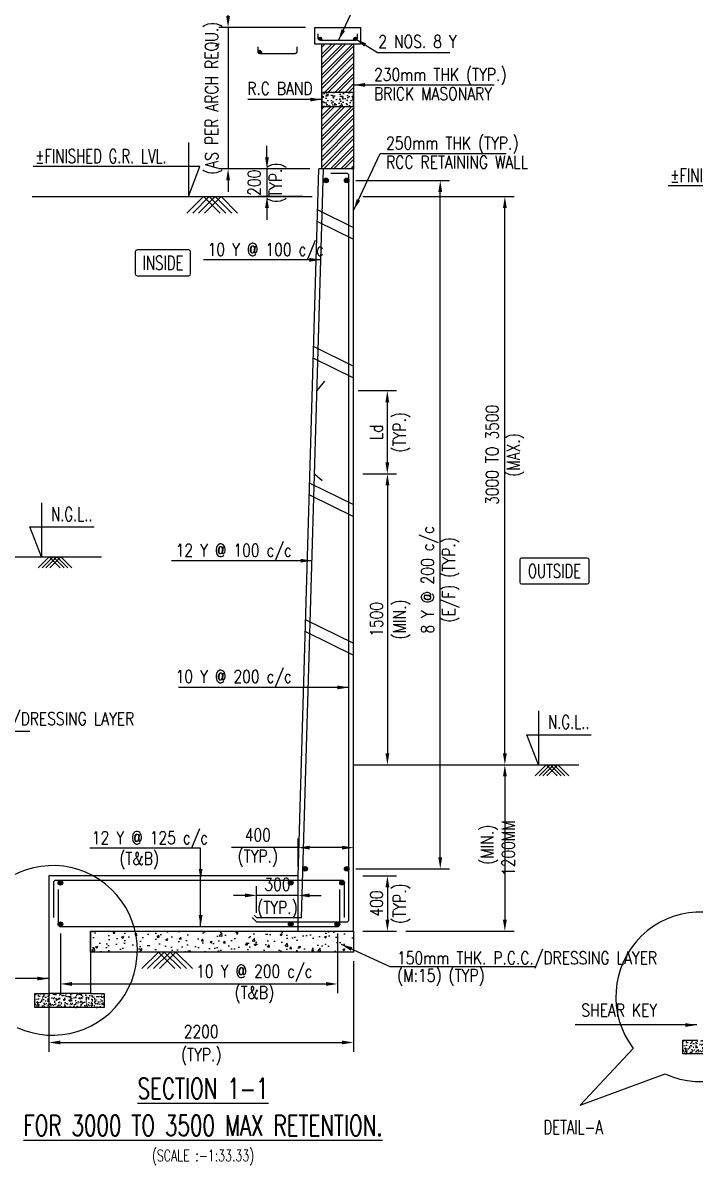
# Model space of a CAD drawing. Extents: x -69352 to 1013721, y -547461 to -186867.
# Drawn here: x 673421 to 687980, y -310789 to -286067 of the extents above; entities that cross this region are included whole.
import ezdxf
from ezdxf.enums import TextEntityAlignment as Align
from ezdxf.lldxf.tags import DXFTag

# ---------------------------------------------------------------- set-up
doc = ezdxf.new("R2010")
doc.units = 0
doc.header["$LTSCALE"] = 500
doc.header["$MEASUREMENT"] = 0
doc.header["$PDMODE"] = 35
doc.header["$PDSIZE"] = -15
doc.layers.get('DEFPOINTS').update_dxf_attribs({"color": 4})
for name, color, linetype in [('NO. BEAM', 3, 'Continuous'), ('PCC', 7, 'Continuous'), ('S- PILE CAP', 4, 'Continuous'), ('S-COLUMN', 1, 'Continuous'), ('S-CONCRET LINE', 4, 'Continuous'), ('S-DIM-1', 5, 'Continuous'), ('S-FOOTING', 4, 'Continuous'), ('S-HATCH', 253, 'Continuous'), ('S-LEVEL SECTION', 3, 'Continuous'), ('S-PCC', 9, 'Continuous'), ('S-REINFORCEMENT', 6, 'Continuous'), ('S-RETAINING WALL', 6, 'Continuous'), ('S-TEXT', 2, 'Continuous'), ('S-TEXT-1', 4, 'Continuous'), ('S-TEXT-1 @ 1', 4, 'Continuous'), ('S-TITIL', 6, 'Continuous'), ('TITLE', 4, 'Continuous')]:
    doc.layers.add(name, color=color, linetype=linetype)
doc.layers.add('RIDE-PROFILE', color=8, linetype='Continuous', lineweight=25)
doc.styles.add('ROMANS', font='simplex.shx', dxfattribs={"width": 0.8, "height": 275})
tags = doc.linetypes.add('HIDDEN', pattern=[0.375, 0.25, -0.125]).pattern_tags.tags
tags[6:7] = [DXFTag(74, 4), DXFTag(75, 0), DXFTag(340, '0'), DXFTag(46, 1.0), DXFTag(50, 0.0), DXFTag(44, 0.0), DXFTag(45, 0.0)]
tags[4:5] = [DXFTag(74, 4), DXFTag(75, 0), DXFTag(340, '0'), DXFTag(46, 1.0), DXFTag(50, 0.0), DXFTag(44, 0.0), DXFTag(45, 0.0)]
doc.dimstyles.new('dim100', dxfattribs={"dimtxt": 250, "dimasz": 250, "dimexe": 200, "dimexo": 200, "dimgap": 100, "dimtad": 1, "dimdec": 0, "dimzin": 0, "dimdsep": 46, "dimtxsty": 'ROMANS', "dimcen": 0, "dimclrd": 5, "dimclre": 5, "dimclrt": 4, "dimadec": 0, "dimazin": 0, "dimtfac": 1, "dimtdec": 0, "dimtix": 1, "dimtofl": 0, "dimtmove": 2, "dimatfit": 3, "dimfxl": 0, "dimtolj": 1, "dimtzin": 0, "dimlwd": -1, "dimlwe": -1, "dimarcsym": 0})
doc.dimstyles.new('dim33.33', dxfattribs={"dimtxt": 250, "dimasz": 250, "dimexe": 200, "dimexo": 200, "dimgap": 100, "dimtad": 1, "dimdec": 0, "dimlfac": 0.333331, "dimzin": 0, "dimdsep": 46, "dimtxsty": 'ROMANS', "dimcen": 0, "dimclrd": 5, "dimclre": 5, "dimclrt": 4, "dimadec": 0, "dimazin": 0, "dimtfac": 1, "dimtdec": 0, "dimtix": 1, "dimtofl": 0, "dimtmove": 2, "dimatfit": 3, "dimfxl": 0, "dimtolj": 1, "dimtzin": 0, "dimlwd": -1, "dimlwe": -1, "dimarcsym": 0})

# ---------------------------------------------------------------- blocks, each defined once
blk = doc.blocks.new('*D254')
at = {"layer": 'DEFPOINTS', "color": 0}
for p in [(680434, -289477), (682460, -289477), (680434, -304377)]:
    blk.add_point(p, dxfattribs=at)
at = {"layer": 'S-DIM-1', "color": 5}
for p, q in [((680634, -289477), (682660, -289477)), ((680634, -304377), (682660, -304377))]:
    blk.add_line(p, q, dxfattribs=at)
at = {"layer": 'S-DIM-1', "color": 5, "lineweight": -3}
blk.add_line((682460, -304127), (682460, -289727), dxfattribs=at)
at = {"layer": 'S-DIM-1', "color": 5}
for points in [[(682502, -289727), (682419, -289727), (682460, -289477)], [(682419, -304127), (682502, -304127), (682460, -304377)]]:
    blk.add_solid(points, dxfattribs=at)
at = {"layer": 'S-DIM-1', "color": 4, "insert": (682460, -298121), "char_height": 275, "attachment_point": 5, "rotation": 90, "style": 'ROMANS'}
blk.add_mtext('\\A1;8 Y @ 200 c/c\\P(E/F) (TYP.)', dxfattribs=at)
blk = doc.blocks.new('*D255')
at = {"layer": 'DEFPOINTS', "color": 0}
for p in [(680584, -304527), (680584, -305727), (681316, -305727)]:
    blk.add_point(p, dxfattribs=at)
at = {"layer": 'S-DIM-1', "color": 5}
for p, q in [((680784, -304527), (681516, -304527)), ((680784, -305727), (681516, -305727))]:
    blk.add_line(p, q, dxfattribs=at)
at = {"layer": 'S-DIM-1', "color": 5, "lineweight": -3}
blk.add_line((681316, -304777), (681316, -305477), dxfattribs=at)
at = {"layer": 'S-DIM-1', "color": 5}
for points in [[(681358, -304777), (681275, -304777), (681316, -304527)], [(681275, -305477), (681358, -305477), (681316, -305727)]]:
    blk.add_solid(points, dxfattribs=at)
at = {"layer": 'S-DIM-1', "color": 4, "char_height": 275, "attachment_point": 5, "rotation": 90, "style": 'ROMANS'}
for s, insert in [('(TYP.)', (681626, -305127)), ('\\A1;400', (681079, -305127))]:
    blk.add_mtext(s, dxfattribs=dict(at, insert=insert))
blk = doc.blocks.new('*D256')
at = {"layer": 'DEFPOINTS', "color": 0}
for p in [(674234, -305577), (680234, -305577), (680234, -306868)]:
    blk.add_point(p, dxfattribs=at)
at = {"layer": 'S-DIM-1', "color": 5}
for p, q in [((674234, -305777), (674234, -307068)), ((680234, -305777), (680234, -307068)), ((674484, -306868), (679984, -306868))]:
    blk.add_line(p, q, dxfattribs=at)
for points in [[(674484, -306826), (674484, -306909), (674234, -306868)], [(679984, -306909), (679984, -306826), (680234, -306868)]]:
    blk.add_solid(points, dxfattribs=at)
at = {"layer": 'S-DIM-1', "color": 4, "insert": (678434, -306868), "char_height": 275, "attachment_point": 5, "style": 'ROMANS'}
blk.add_mtext('\\A1;10 Y @ 200 c/c\\P(T&B)', dxfattribs=at)
blk = doc.blocks.new('*D257')
at = {"layer": 'DEFPOINTS', "color": 0}
for p in [(673984, -306177), (680584, -306177), (680584, -308134)]:
    blk.add_point(p, dxfattribs=at)
at = {"layer": 'S-DIM-1', "color": 5}
for p, q in [((673984, -306377), (673984, -308334)), ((680584, -306377), (680584, -308334)), ((674234, -308134), (680334, -308134))]:
    blk.add_line(p, q, dxfattribs=at)
for points in [[(674234, -308093), (674234, -308176), (673984, -308134)], [(680334, -308176), (680334, -308093), (680584, -308134)]]:
    blk.add_solid(points, dxfattribs=at)
at = {"layer": 'S-DIM-1', "color": 4, "char_height": 275, "attachment_point": 5, "style": 'ROMANS'}
for s, insert in [('\\A1;2200', (677284, -307897)), ('(TYP.)', (677284, -308444))]:
    blk.add_mtext(s, dxfattribs=dict(at, insert=insert))
blk = doc.blocks.new('*D258')
at = {"layer": 'DEFPOINTS', "color": 0}
for p in [(680584, -289827), (683859, -289827), (682363, -302127)]:
    blk.add_point(p, dxfattribs=at)
at = {"layer": 'S-DIM-1', "color": 5}
for p, q in [((680784, -289827), (684059, -289827)), ((682563, -302127), (684059, -302127))]:
    blk.add_line(p, q, dxfattribs=at)
at = {"layer": 'S-DIM-1', "color": 5, "lineweight": -3}
blk.add_line((683859, -301877), (683859, -290077), dxfattribs=at)
at = {"layer": 'S-DIM-1', "color": 5}
for points in [[(683901, -290077), (683818, -290077), (683859, -289827)], [(683818, -301877), (683901, -301877), (683859, -302127)]]:
    blk.add_solid(points, dxfattribs=at)
at = {"layer": 'S-DIM-1', "color": 4, "insert": (683859, -295417), "char_height": 275, "attachment_point": 5, "rotation": 90, "style": 'ROMANS'}
blk.add_mtext('\\A1;{3000 TO 3500\\P(MAX.)}', dxfattribs=at)
blk = doc.blocks.new('*D259')
at = {"layer": 'DEFPOINTS', "color": 0}
for p in [(679834, -289227), (678708, -289827), (679684, -289827)]:
    blk.add_point(p, dxfattribs=at)
at = {"layer": 'S-DIM-1', "color": 5, "lineweight": -3}
for p, q in [((678708, -288977), (678708, -288727)), ((678708, -289227), (678708, -289827)), ((678708, -290077), (678708, -290327))]:
    blk.add_line(p, q, dxfattribs=at)
at = {"layer": 'S-DIM-1', "color": 5}
for p, q in [((679634, -289227), (678508, -289227)), ((679484, -289827), (678508, -289827))]:
    blk.add_line(p, q, dxfattribs=at)
for points in [[(678666, -288977), (678750, -288977), (678708, -289227)], [(678750, -290077), (678666, -290077), (678708, -289827)]]:
    blk.add_solid(points, dxfattribs=at)
at = {"layer": 'S-DIM-1', "color": 4, "insert": (678708, -289527), "char_height": 275, "attachment_point": 5, "rotation": 90, "style": 'ROMANS'}
blk.add_mtext('\\A1;200\\P(TYP.)', dxfattribs=at)
blk = doc.blocks.new('*D260')
at = {"layer": 'DEFPOINTS', "color": 0}
for p in [(679744, -286167), (677866, -289227), (679774, -289227)]:
    blk.add_point(p, dxfattribs=at)
at = {"layer": 'S-DIM-1', "color": 5, "lineweight": -3}
for p, q in [((677866, -285917), (677866, -285667)), ((677866, -286167), (677866, -289227)), ((677866, -289477), (677866, -289727))]:
    blk.add_line(p, q, dxfattribs=at)
at = {"layer": 'S-DIM-1', "color": 5}
for p, q in [((679544, -286167), (677666, -286167)), ((679574, -289227), (677666, -289227))]:
    blk.add_line(p, q, dxfattribs=at)
for points in [[(677824, -285917), (677907, -285917), (677866, -286167)], [(677907, -289477), (677824, -289477), (677866, -289227)]]:
    blk.add_solid(points, dxfattribs=at)
at = {"layer": 'S-DIM-1', "color": 4, "insert": (677556, -287697), "char_height": 275, "attachment_point": 5, "rotation": 90, "style": 'ROMANS'}
blk.add_mtext('\\A1;(AS PER ARCH REQU.)', dxfattribs=at)
blk = doc.blocks.new('*D261')
at = {"layer": 'DEFPOINTS', "color": 0}
for p in [(680484, -294027), (680584, -295827), (681314, -295827)]:
    blk.add_point(p, dxfattribs=at)
at = {"layer": 'S-DIM-1', "color": 5}
for p, q in [((680684, -294027), (681514, -294027)), ((680784, -295827), (681514, -295827))]:
    blk.add_line(p, q, dxfattribs=at)
at = {"layer": 'S-DIM-1', "color": 5, "lineweight": -3}
blk.add_line((681314, -294277), (681314, -295577), dxfattribs=at)
at = {"layer": 'S-DIM-1', "color": 5}
for points in [[(681355, -294277), (681272, -294277), (681314, -294027)], [(681272, -295577), (681355, -295577), (681314, -295827)]]:
    blk.add_solid(points, dxfattribs=at)
at = {"layer": 'S-DIM-1', "color": 4, "char_height": 275, "attachment_point": 5, "rotation": 90, "style": 'ROMANS'}
for s, insert in [('(TYP.)', (681623, -294927)), ('\\A1;Ld', (681076, -294927))]:
    blk.add_mtext(s, dxfattribs=dict(at, insert=insert))
blk = doc.blocks.new('*D262')
at = {"layer": 'DEFPOINTS', "color": 0}
for p in [(680584, -295827), (680584, -302127), (681316, -302127)]:
    blk.add_point(p, dxfattribs=at)
at = {"layer": 'S-DIM-1', "color": 5}
for p, q in [((680784, -295827), (681516, -295827)), ((680784, -302127), (681516, -302127))]:
    blk.add_line(p, q, dxfattribs=at)
at = {"layer": 'S-DIM-1', "color": 5, "lineweight": -3}
blk.add_line((681316, -296077), (681316, -301877), dxfattribs=at)
at = {"layer": 'S-DIM-1', "color": 5}
for points in [[(681358, -296077), (681275, -296077), (681316, -295827)], [(681275, -301877), (681358, -301877), (681316, -302127)]]:
    blk.add_solid(points, dxfattribs=at)
at = {"layer": 'S-DIM-1', "color": 4, "char_height": 275, "attachment_point": 5, "rotation": 90, "style": 'ROMANS'}
for s, insert in [('\\A1;{1500', (681079, -298977)), ('(MIN.)}', (681626, -298977))]:
    blk.add_mtext(s, dxfattribs=dict(at, insert=insert))
blk = doc.blocks.new('*D263')
at = {"layer": 'DEFPOINTS', "color": 0}
for p in [(683021, -302127), (681516, -305727), (683859, -305727)]:
    blk.add_point(p, dxfattribs=at)
at = {"layer": 'S-DIM-1', "color": 5}
for p, q in [((683221, -302127), (684059, -302127)), ((681716, -305727), (684059, -305727))]:
    blk.add_line(p, q, dxfattribs=at)
at = {"layer": 'S-DIM-1', "color": 5, "lineweight": -3}
blk.add_line((683859, -302377), (683859, -305477), dxfattribs=at)
at = {"layer": 'S-DIM-1', "color": 5}
for points in [[(683901, -302377), (683818, -302377), (683859, -302127)], [(683818, -305477), (683901, -305477), (683859, -305727)]]:
    blk.add_solid(points, dxfattribs=at)
at = {"layer": 'S-DIM-1', "color": 4, "insert": (683705, -303927), "char_height": 275, "attachment_point": 5, "rotation": 90, "style": 'ROMANS'}
blk.add_mtext('\\A1; (MIN.)\\P1200MM ', dxfattribs=at)
blk = doc.blocks.new('*D351')
at = {"layer": 'DEFPOINTS', "color": 0}
for p in [(679384, -303918), (679384, -304527), (680584, -304453)]:
    blk.add_point(p, dxfattribs=at)
at = {"layer": 'S-DIM-1', "color": 5}
for p, q in [((679384, -304327), (679384, -303718)), ((680584, -304253), (680584, -303718))]:
    blk.add_line(p, q, dxfattribs=at)
at = {"layer": 'S-DIM-1', "color": 5, "lineweight": -3}
for p, q in [((679384, -303918), (677938, -303918)), ((680334, -303918), (679634, -303918))]:
    blk.add_line(p, q, dxfattribs=at)
at = {"layer": 'S-DIM-1', "color": 5}
for points in [[(679634, -303876), (679634, -303959), (679384, -303918)], [(680334, -303959), (680334, -303876), (680584, -303918)]]:
    blk.add_solid(points, dxfattribs=at)
at = {"layer": 'S-DIM-1', "color": 4, "insert": (678509, -303918), "char_height": 275, "attachment_point": 5, "style": 'ROMANS'}
blk.add_mtext('\\A1;400\\P(TYP.)', dxfattribs=at)
blk = doc.blocks.new('*D353')
at = {"layer": 'DEFPOINTS', "color": 0}
for p in [(678484, -304951), (678484, -305527), (679384, -305400)]:
    blk.add_point(p, dxfattribs=at)
at = {"layer": 'S-DIM-1', "color": 5}
for p, q in [((678484, -305327), (678484, -304751)), ((679384, -305200), (679384, -304751))]:
    blk.add_line(p, q, dxfattribs=at)
at = {"layer": 'S-DIM-1', "color": 5, "lineweight": -3}
for p, q in [((678234, -304951), (677984, -304951)), ((679384, -304951), (678484, -304951)), ((679634, -304951), (679884, -304951))]:
    blk.add_line(p, q, dxfattribs=at)
at = {"layer": 'S-DIM-1', "color": 5}
for points in [[(678234, -304993), (678234, -304909), (678484, -304951)], [(679634, -304909), (679634, -304993), (679384, -304951)]]:
    blk.add_solid(points, dxfattribs=at)
at = {"layer": 'S-DIM-1', "color": 4, "char_height": 275, "attachment_point": 5, "style": 'ROMANS'}
for s, insert in [('\\A1;300', (678934, -304713)), ('(TYP.)', (678934, -305260))]:
    blk.add_mtext(s, dxfattribs=dict(at, insert=insert))

msp = doc.modelspace()

# ---------------------------------------------------------------- hatches: boundary and pattern name
at = {"layer": 'PCC'}
h = msp.add_hatch(dxfattribs=at)
h.set_pattern_fill('AR-CONC', color=8, scale=22.5, angle=180, style=0)
h.set_pattern_definition([(130, (999068.51, -387034.06), (-161.38354, -14.11923), [16.875, -185.625]), (185, (999068.51, -387034.06), (31.21905, 169.24323), [13.5, -148.5]), (79.5486, (999055.06, -387035.24), (-130.16461, 155.1239), [14.34154, -157.756975]), (133.8158, (999068.5, -386989.06), (-240.12924, -37.24178), [25.3125, -278.4375]), (83.3644, (999048.5, -386992.16), (-210.29911, 219.17652), [21.51231, -236.63542]), (188.8158, (999068.5, -386989.06), (-210.29894, 219.17669), [20.25, -222.75]), (159, (999046.01, -387000.31), (-134.304087, -90.58925), [16.875, -185.625]), (214, (999046.01, -387000.31), (-54.74595, 163.15876), [13.5, -148.5]), (108.5486, (999034.82, -387007.86), (-189.05009, 72.56936), [14.34154, -157.756975]), (142.5, (999068.51, -387034.06), (-2.735967, 74.901117), [0, -146.7, 0, -150.75, 0, -149.0625]), (172.5, (999068.51, -387034.06), (-59.190646, 88.742635), [0, -85.95, 0, -143.325, 0, -56.8125]), (212.5, (999118.684, -387034.06), (-120.110048, -5.074846), [0, -56.25, 0, -175.5, 0, -232.875]), (222.5, (999141.18, -387034.06), (-131.216888, 22.52362), [0, -73.125, 0, -116.55, 0, -165.375])])
h.paths.add_polyline_path([(674884.022, -307076.53), (675184.022, -307076.53), (675184.022, -307376.53), (673984.022, -307376.53), (673684.022, -307376.53), (673684.022, -307076.53), (673984.022, -307076.53)])
h = msp.add_hatch(dxfattribs=at)
h.set_pattern_fill('AR-CONC', color=8, scale=22.5, angle=180, style=0)
h.set_pattern_definition([(130, (1013099.48, -388038.76), (-161.38354, -14.11923), [16.875, -185.625]), (185, (1013099.48, -388038.76), (31.21905, 169.24323), [13.5, -148.5]), (79.5486, (1013086.03, -388039.94), (-130.16461, 155.1239), [14.34154, -157.756975]), (133.8158, (1013099.48, -387993.76), (-240.12924, -37.24178), [25.3125, -278.4375]), (83.3644, (1013079.46, -387996.87), (-210.29911, 219.17652), [21.51231, -236.63542]), (188.8158, (1013099.48, -387993.76), (-210.29894, 219.17669), [20.25, -222.75]), (159, (1013076.98, -388005.01), (-134.304087, -90.58925), [16.875, -185.625]), (214, (1013076.98, -388005.01), (-54.74595, 163.15876), [13.5, -148.5]), (108.5486, (1013065.78, -388012.56), (-189.05009, 72.56936), [14.34154, -157.756975]), (142.5, (1013099.476, -388038.764), (-2.735967, 74.901117), [0, -146.7, 0, -150.75, 0, -149.0625]), (172.5, (1013099.476, -388038.76), (-59.190646, 88.742635), [0, -85.95, 0, -143.325, 0, -56.8125]), (212.5, (1013149.65, -388038.764), (-120.110048, -5.074846), [0, -56.25, 0, -175.5, 0, -232.875]), (222.5, (1013172.15, -388038.76), (-131.216888, 22.52362), [0, -73.125, 0, -116.55, 0, -165.375])])
h.paths.add_polyline_path([(688914.988, -308081.234), (689214.988, -308081.234), (689214.988, -308381.234), (688014.988, -308381.234), (687714.988, -308381.234), (687714.988, -308081.234), (688014.988, -308081.234)])
at = {"layer": 'S-HATCH'}
h = msp.add_hatch(dxfattribs=at)
h.set_pattern_fill('ANSI32', color=256, scale=420, style=0)
h.set_pattern_definition([(45, (-8011303.27, 111577.09), (-111.369318, 111.369318), []), (45, (-8011229.02, 111577.09), (-111.369318, 111.369318), [])])
h.paths.add_polyline_path([(679894.022, -287576.53), (680584.022, -287576.53), (680584.022, -286526.53), (679894.022, -286526.53)])
h.paths.add_polyline_path([(680584.022, -287876.53), (679894.022, -287876.53), (679894.022, -289226.53), (680584.022, -289226.53)])
at = {"layer": 'S-PCC', "linetype": 'ByBlock'}
h = msp.add_hatch(dxfattribs=at)
h.set_pattern_fill('AR-CONC,_O', color=256, scale=30)
h.set_pattern_definition([(50, (-17643507.44, 1122263.4), (215.1780548, -18.8256405), [22.5, -247.5]), (355, (-17643507.44, 1122263.4), (-41.6254, 225.65764), [18, -198]), (100.4514445, (-17643489.5, 1122261.83), (173.552654, 206.8319973), [19.1220576, -210.3426336]), (46.1842, (-17643507.44, 1122323.4), (320.1723992, -49.6557842), [33.75, -371.25]), (96.6356355, (-17643480.76, 1122319.26), (280.3985837, 292.23558), [28.6831026, -315.514128]), (351.184164, (-17643507.44, 1122323.4), (280.3985835, 292.23558), [27, -297.0000003]), (21, (-17643477.44, 1122308.4), (179.0721156, -120.7856672), [22.5, -247.5]), (326, (-17643477.44, 1122308.4), (72.9945996, 217.5450135), [18, -198]), (71.4514447, (-17643462.51, 1122298.34), (252.066713, 96.7593458), [19.122057, -210.3426336]), (37.5, (-17643507.44, 1122263.4), (3.6479566, 99.86815615), [0, -195.6, 0, -201, 0, -198.75]), (7.5, (-17643507.44, 1122263.4), (78.92086123, 118.32351356), [0, -114.6, 0, -191.1, 0, -75.75]), (327.5, (-17643574.34, 1122263.4), (160.14673085, -6.76646152), [0, -75, 0, -234, 0, -310.5]), (317.5, (-17643604.34, 1122263.4), (174.9558508, 30.0314947), [0, -97.5, 0, -155.4, 0, -220.5])])
h.paths.add_polyline_path([(679894.022, -287576.53), (679894.022, -287876.53), (680584.022, -287876.53), (680584.022, -287576.53)])
h = msp.add_hatch(dxfattribs=at)
h.set_pattern_fill('AR-CONC,_O', color=256, scale=66.666667)
h.set_pattern_definition([(50, (-16421623.4, 105600.7), (478.173455, -41.834757), [50, -550]), (355, (-16421623.4, 105600.7), (-92.500889, 501.461422), [40, -440]), (100.4514445, (-16421583.56, 105597.2), (385.672564, 459.626661), [42.493461, -467.428075]), (46.1842, (-16421623.4, 105734), (711.49422, -110.346187), [75, -825]), (96.6356355, (-16421564.1, 105724.8), (623.107964, 649.4124), [63.740228, -701.142507]), (351.184164, (-16421623.4, 105734), (623.107963, 649.4124), [60, -660]), (21, (-16421556.74, 105700.7), (397.938035, -268.412594), [50, -550]), (326, (-16421556.74, 105700.7), (162.210221, 483.433363), [40, -440]), (71.4514447, (-16421523.6, 105678.3), (560.148251, 215.020769), [42.49346, -467.428075]), (37.5, (-16421623.4, 105600.69), (8.1065702, 221.9292359), [0, -434.6666667, 0, -446.6666667, 0, -441.6666667]), (7.5, (-16421623.4, 105600.7), (175.3796916, 262.9411413), [0, -254.6666667, 0, -424.6666667, 0, -168.3333333]), (327.5, (-16421772.07, 105600.69), (355.8816241, -15.0365812), [0, -166.6666667, 0, -520, 0, -690]), (317.5, (-16421838.74, 105600.7), (388.7907796, 66.736655), [0, -216.6666667, 0, -345.3333333, 0, -490])])
h.paths.add_polyline_path([(674884.022, -306176.53), (674884.022, -305726.53), (680584.022, -305726.53), (680584.022, -306176.53)])

# ---------------------------------------------------------------- linework, layer by layer
at = {"color": 1}
for p, q in [((669639.588, -297626.53, -8.324), (675124.872, -297626.53, -8.324)), ((680584.022, -302126.53, -8.324), (685457.6, -302126.53, -8.324))]:
    msp.add_line(p, q, dxfattribs=at)
at = {"layer": 'NO. BEAM', "color": 7}
for points, elevation in [([(677015.44, -290981.592), (675895.44, -290981.592, 0.414213562), (675855.44, -291021.592), (675855.44, -291501.592, 0.414213562), (675895.44, -291541.592), (677015.44, -291541.592, 0.414213562), (677055.44, -291501.592), (677055.44, -291021.592, 0.414213562)], -8.324), ([(685642.228, -297650.725), (684222.228, -297650.725, 0.414213562), (684182.228, -297690.725), (684182.228, -298170.725, 0.414213562), (684222.228, -298210.725), (685642.228, -298210.725, 0.414213562), (685682.228, -298170.725), (685682.228, -297690.725, 0.414213562)], 20.933)]:
    msp.add_lwpolyline(points, format="xyb", close=True, dxfattribs=dict(at, elevation=elevation))
at = {"layer": 'PCC', "color": 8, "elevation": -8.324}
for points in [[(674884.022, -307076.53), (675184.022, -307076.53), (675184.022, -307376.53), (673984.022, -307376.53), (673684.022, -307376.53), (673684.022, -307076.53), (673984.022, -307076.53)], [(688914.988, -308081.234), (689214.988, -308081.234), (689214.988, -308381.234), (688014.988, -308381.234), (687714.988, -308381.234), (687714.988, -308081.234), (688014.988, -308081.234)]]:
    msp.add_lwpolyline(points, dxfattribs=at)
at = {"layer": 'RIDE-PROFILE', "color": 2, "linetype": 'HIDDEN', "ltscale": 1000}
for p, q in [((679807.927, -290113.749, -9.124), (680584.022, -290493.874, -9.124)), ((679800.536, -290365.029, -9.124), (680584.022, -290748.773, -9.124)), ((679720.945, -293071.146, -9.124), (680584.022, -293493.874, -9.124)), ((679713.554, -293322.425, -9.124), (680584.022, -293748.773, -9.124)), ((679633.962, -296028.543, -9.124), (680584.022, -296493.874, -9.124)), ((679626.572, -296279.822, -9.124), (680584.022, -296748.773, -9.124)), ((679546.98, -298985.94, -11.524), (680584.022, -299493.874, -11.524)), ((679539.589, -299237.219, -11.524), (680584.022, -299748.773, -11.524))]:
    msp.add_line(p, q, dxfattribs=at)
at = {"layer": 'S- PILE CAP', "color": 8, "linetype": 'HIDDEN', "ltscale": 1500}
msp.add_line((679384.022, -305726.53, -8.324), (679384.022, -304526.53, -8.324), dxfattribs=at)
at = {"layer": 'S-COLUMN', "color": 4, "elevation": -8.324}
for points in [[(679894.022, -289226.53), (679894.022, -286526.53)], [(680584.022, -286526.53), (680584.022, -289226.53)]]:
    msp.add_lwpolyline(points, dxfattribs=at)
at = {"layer": 'S-CONCRET LINE', "elevation": -8.324}
msp.add_lwpolyline([(679744.022, -286526.53), (679744.022, -286166.53), (680734.022, -286166.53), (680734.022, -286526.53)], close=True, dxfattribs=at)
at = {"layer": 'S-FOOTING'}
for p, q in [((673984.022, -305726.53, -8.324), (673984.022, -307076.53, -8.324)), ((674884.022, -305726.53, -8.324), (674884.022, -307076.53, -8.324)), ((674884.022, -307076.53, -8.324), (673984.022, -307076.53, -8.324))]:
    msp.add_line(p, q, dxfattribs=at)
at = {"layer": 'S-FOOTING', "elevation": -8.324}
for points in [[(679384.022, -304526.53), (673984.022, -304526.53), (673984.022, -305726.53)], [(674884.022, -305726.53), (680584.022, -305726.53)]]:
    msp.add_lwpolyline(points, dxfattribs=at)
at = {"layer": 'S-LEVEL SECTION'}
msp.add_line((673624.849, -289826.53, -8.324), (679684.022, -289826.53, -8.324), dxfattribs=at)
at = {"layer": 'S-LEVEL SECTION', "elevation": -8.324}
for points in [[(677005.369, -288656.131), (677005.369, -289826.53), (677255.369, -289176.53), (673644.74, -289176.53)], [(690754.335, -289072.887), (690754.335, -290243.286), (691004.335, -289593.286), (687393.706, -289593.286)], [(673822.868, -296456.131), (673822.868, -297626.53), (673572.868, -296976.53), (674966.599, -296976.53)], [(684584.451, -300956.131), (684584.451, -302126.53), (684334.451, -301476.53), (685728.182, -301476.53)]]:
    msp.add_lwpolyline(points, dxfattribs=at)
at = {"layer": 'S-PCC', "elevation": -8.324}
for points in [[(680584.022, -287576.53), (679894.022, -287576.53), (679894.022, -287876.53), (680584.022, -287876.53)], [(674884.022, -306176.53), (674884.022, -305726.53), (680584.022, -305726.53), (680584.022, -306176.53)]]:
    msp.add_lwpolyline(points, close=True, dxfattribs=at)
for points in [[(676975.096, -290184.503), (677333.069, -289826.53), (677691.042, -290184.503)], [(677101.659, -290184.503), (677459.632, -289826.53), (677817.605, -290184.503)], [(677228.221, -290184.503), (677586.194, -289826.53), (677944.167, -290184.503)], [(677354.784, -290184.503), (677712.757, -289826.53), (678070.73, -290184.503)], [(674230.377, -297865.179), (673991.728, -297626.53), (673753.08, -297865.179)], [(674314.752, -297865.179), (674076.103, -297626.53), (673837.455, -297865.179)], [(674399.127, -297865.179), (674160.478, -297626.53), (673921.83, -297865.179)], [(674483.502, -297865.179), (674244.853, -297626.53), (674006.205, -297865.179)], [(684991.959, -302365.179), (684753.311, -302126.53), (684514.662, -302365.179)], [(685076.334, -302365.179), (684837.686, -302126.53), (684599.037, -302365.179)], [(685160.709, -302365.179), (684922.061, -302126.53), (684683.412, -302365.179)], [(685245.084, -302365.179), (685006.436, -302126.53), (684767.787, -302365.179)], [(676713.732, -306534.503), (676355.76, -306176.53), (675997.787, -306534.503)], [(676840.295, -306534.503), (676482.322, -306176.53), (676124.349, -306534.503)], [(676966.857, -306534.503), (676608.885, -306176.53), (676250.912, -306534.503)], [(677093.42, -306534.503), (676735.447, -306176.53), (676377.474, -306534.503)]]:
    msp.add_lwpolyline(points, dxfattribs=at)
at = {"layer": 'S-REINFORCEMENT', "color": 5, "elevation": -8.324}
for points in [[(680659.022, -286301.53), (680659.022, -286414.03, -0.414213562), (680621.522, -286451.53), (679856.522, -286451.53, -0.414213562), (679819.022, -286414.03), (679819.022, -286301.53)], [(679354, -286586), (679354, -286698.5, -0.414213562), (679316.5, -286736), (678551.5, -286736, -0.414213562), (678514, -286698.5), (678514, -286586)]]:
    msp.add_lwpolyline(points, format="xyb", dxfattribs=at)
at = {"layer": 'S-REINFORCEMENT', "color": 5, "const_width": 37.5, "elevation": -8.324}
for points in [[(679837.772, -286414.03, 1), (679875.272, -286414.03, 1)], [(680640.272, -286414.03, -1), (680602.772, -286414.03, -1)], [(678532.75, -286698.5, 1), (678570.25, -286698.5, 1)]]:
    msp.add_lwpolyline(points, format="xyb", close=True, dxfattribs=at)
at = {"layer": 'S-REINFORCEMENT', "color": 5, "ltscale": 10, "elevation": -8.324}
for points in [[(679457.594, -305426.53), (679933.978, -289229.47)], [(679792.888, -294026.53), (679962.205, -293819.999)], [(679739.947, -295826.53), (679906.036, -295971.796)], [(678434.022, -305376.53), (678484.022, -305426.53), (679457.594, -305426.53)]]:
    msp.add_lwpolyline(points, dxfattribs=at)
for points in [[(678384.022, -305426.53), (678484.022, -305526.53), (680434.022, -305526.53, 0.414213562), (680484.022, -305476.53), (680484.022, -289376.53, 0.414213562), (680434.022, -289326.53), (680094.022, -289326.53)], [(680384.022, -305426.53), (680384.022, -304676.53, 0.414213562), (680334.022, -304626.53), (674134.022, -304626.53, 0.414213562), (674084.022, -304676.53), (674084.022, -305426.53)], [(674184.022, -304826.53), (674184.022, -305576.53, 0.414213562), (674234.021, -305626.53), (680234.022, -305626.53, 0.414213562), (680284.022, -305576.53), (680284.022, -304826.53)]]:
    msp.add_lwpolyline(points, format="xyb", dxfattribs=at)
at = {"layer": 'S-REINFORCEMENT', "color": 5, "ltscale": 10, "const_width": 50, "elevation": -8.324}
for points in [[(679959.022, -289476.53, 1), (680009.022, -289476.53, 1)], [(680409.022, -289476.53, 1), (680459.022, -289476.53, 1)], [(679509.022, -304376.529, 1), (679559.022, -304376.529, 1)], [(680409.022, -304376.529, 1), (680459.022, -304376.529, 1)], [(674259.021, -304676.53, 1), (674209.021, -304676.53, 1)], [(679247.172, -304676.53, 1), (679197.172, -304676.53, 1)], [(680309.022, -304676.53, -1), (680359.022, -304676.53, -1)], [(674259.021, -305576.53, -1), (674209.021, -305576.53, -1)], [(679247.172, -305576.53, -1), (679197.172, -305576.53, -1)], [(680259.022, -305576.53, -1), (680209.022, -305576.53, -1)]]:
    msp.add_lwpolyline(points, format="xyb", close=True, dxfattribs=at)
at = {"layer": 'S-REINFORCEMENT', "color": 5}
for centre in [(679856.522, -286414.03, -8.324), (680621.522, -286414.03, -8.324), (678551.5, -286698.5, -8.324)]:
    msp.add_circle(centre, 37.5, dxfattribs=at)
at = {"layer": 'S-REINFORCEMENT', "color": 5, "ltscale": 10}
for centre in [(679984.022, -289476.53, -8.324), (680434.022, -289476.53, -8.324), (679534.022, -304376.529, -8.324), (680434.022, -304376.529, -8.324), (674234.021, -304676.53, -8.324), (679222.172, -304676.53, -8.324), (680334.022, -304676.53, -8.324), (674234.021, -305576.53, -8.324), (679222.172, -305576.53, -8.324), (680234.022, -305576.53, -8.324)]:
    msp.add_circle(centre, 50, dxfattribs=at)
at = {"layer": 'S-RETAINING WALL', "color": 4}
msp.add_line((680584.022, -289226.53, -8.324), (679834.022, -289226.53, -8.324), dxfattribs=at)
at = {"layer": 'S-RETAINING WALL', "color": 4, "elevation": -8.324}
for points in [[(679384.022, -304526.53), (679834.022, -289226.53)], [(680584.022, -305726.53), (680584.022, -289226.53)]]:
    msp.add_lwpolyline(points, dxfattribs=at)
at = {"layer": 'S-TEXT', "color": 2, "ltscale": 11, "elevation": -8.324}
msp.add_lwpolyline([(686640.663, -308262.156), (685490.009, -309491.663), (687328.431, -308812.092)], dxfattribs=at)
at = {"layer": 'S-TEXT', "color": 2, "ltscale": 11}
for centre in [(674066.173, -306140.974, -8.324), (688097.139, -307145.678, -8.324)]:
    msp.add_arc(centre, 1835.17, 245.2363728, 217.472373, dxfattribs=at)

# ---------------------------------------------------------------- texts
at = {"layer": 'S-LEVEL SECTION', "style": 'ROMANS', "width": 0.7}
for s, p in [('%%PFINISHED G.R. LVL.', (673691.503, -288951.53, -8.324)), ('%%PFINISHED G.R. LVL.', (687440.469, -289368.286, -8.324)), ('N.G.L..', (674032.335, -296698.977, 20.933)), ('N.G.L..', (684793.917, -301198.977, 20.933))]:
    msp.add_text(s, height=300, dxfattribs=at).set_placement(p, align=Align.MIDDLE_LEFT)
at = {"layer": 'S-TEXT', "color": 2, "ltscale": 11, "style": 'ROMANS', "width": 0.7}
msp.add_text('DETAIL-A', height=300, dxfattribs=at).set_placement((685339.637, -310115.066, -110.28), align=Align.CENTER)
at = {"layer": 'S-TEXT', "style": 'ROMANS', "width": 0.7}
msp.add_text('(SCALE :-1:33.33)', height=250, dxfattribs=at).set_placement((677323.766, -310580.932, 11.093), align=Align.MIDDLE_CENTER)
at = {"layer": 'S-TEXT-1 @ 1', "style": 'ROMANS', "width": 0.8}
for s, p in [('2 NOS. 8 Y', (681119.356, -286471.659, -8.324)), ('230mm THK (TYP.)', (681027.356, -287186.028, -8.324)), ('R.C BAND', (678281.794, -287486.53, -8.324)), ('BRICK MASONARY', (681027.356, -287600.314, -8.324)), ('250mm THK (TYP.)', (681287.323, -288668.296, -8.324)), ('RCC RETAINING WALL', (681287.323, -289082.582, -8.324)), ('10 Y @ 100 c/c', (677422.062, -290970.848, -8.324)), ('12 Y @ 100 c/c', (676728.799, -297482.065, -8.324)), ('10 Y @ 200 c/c', (676728.799, -300212.637, -8.324)), ('150mm THK. P.C.C./DRESSING LAYER', (670205.503, -301126.962, 181.263)), ('12 Y @ 125 c/c', (674915.871, -303702.34, -8.324)), ('(T&B)', (675511.03, -304152.34, -8.324)), ('150mm THK. P.C.C./DRESSING LAYER', (681525.694, -306305.245, 181.263)), ('(M:15) (TYP)', (681525.694, -306681.816, 181.263))]:
    msp.add_text(s, height=275, dxfattribs=at).set_placement(p, align=Align.MIDDLE_LEFT)
msp.add_text('SHEAR KEY', height=275, dxfattribs=at).set_placement((686335.292, -307573.312, -224.303), align=Align.CENTER)
at = {"layer": 'S-TITIL', "style": 'ROMANS', "width": 0.7}
for s, p in [('%%USECTION 1-1', (677323.766, -309130.932, 11.093)), ('%%UFOR 3000 TO 3500 MAX RETENTION.', (677323.766, -309930.932, 11.093))]:
    msp.add_text(s, height=450, dxfattribs=at).set_placement(p, align=Align.MIDDLE_CENTER)
at = {"layer": 'TITLE', "color": 2, "style": 'ROMANS', "width": 0.7}
for s, p in [('INSIDE', (676455.44, -291261.592, -8.324)), ('OUTSIDE', (684932.228, -297930.725, 20.933))]:
    msp.add_text(s, height=300, dxfattribs=at).set_placement(p, align=Align.MIDDLE_CENTER)

# ---------------------------------------------------------------- dimensions: what is measured, and where the dimension line sits
at = {"layer": 'S-DIM-1'}
for base, p1, p2, angle, text, override, picture, middle in [((677865.522, -289226.53, -8.324), (679744.022, -286166.53, -8.324), (679774.022, -289226.53, -8.324), 90, '(AS PER ARCH REQU.)', {"dimtofl": 1, "dimtmove": 0, "dimlwd": 65533}, '*D260', (677555.998, -287696.53, -8.324)), ((681313.7, -295826.53, -8.324), (680484.022, -294026.53, -8.324), (680584.022, -295826.53, -8.324), 90, 'Ld\\X(TYP.)', {"dimtxt": 250, "dimasz": 250, "dimtofl": 1, "dimtmove": 0, "dimlwd": 65533}, '*D261', (681313.7, -294926.53, -8.324)), ((681316.337, -302126.53, -8.324), (680584.022, -295826.53, -8.324), (680584.022, -302126.53, -8.324), 90, '{1500\\X(MIN.)}', {"dimtxt": 250, "dimasz": 250, "dimtxsty": 'ROMANS', "dimtofl": 1, "dimtmove": 0, "dimlwd": 65533}, '*D262', (681316.337, -298976.53, -8.324)), ((678484.022, -304950.874, -8.324), (679384.022, -305399.726, -8.324), (678484.022, -305526.53, -8.324), 180, '<>\\X(TYP.)', {"dimtxt": 250, "dimasz": 250, "dimtofl": 1, "dimtmove": 0, "dimlwd": 65533}, '*D353', (678934.022, -304950.874, -8.324)), ((681316.337, -305726.53, -8.324), (680584.022, -304526.53, -8.324), (680584.022, -305726.53, -8.324), 90, '<>\\X(TYP.)', {"dimtxt": 250, "dimasz": 250, "dimtofl": 1, "dimtmove": 0, "dimlwd": 65533}, '*D255', (681316.337, -305126.53, -8.324))]:
    dim = msp.add_linear_dim(base=base, p1=p1, p2=p2, angle=angle, text=text, dimstyle='dim33.33', override=override, dxfattribs=at)
    dim.commit()
    dim.dimension.update_dxf_attribs({"geometry": picture, "text_midpoint": middle})
for base, p1, p2, angle, text, override, picture, middle in [((678707.904, -289826.53, -7.071), (679834.022, -289226.53, -8.324), (679684.022, -289826.53, -8.324), 90, '<>\\X(TYP.)', {"dimtofl": 1, "dimtmove": 0, "dimlwd": 65533}, '*D259', (678707.904, -289526.53, -7.071)), ((682460.34, -289476.53, -8.324), (680434.022, -304376.529, -8.324), (680434.022, -289476.53, -8.324), 90, '8 Y @ 200 c/c\\X(E/F) (TYP.)', {"dimtxt": 250, "dimasz": 250, "dimtofl": 1, "dimtmove": 0, "dimlwd": 65533}, '*D254', (682460.34, -298120.597, -8.324)), ((683859.382, -289826.53, -8.324), (682363.26, -302126.53, -8.324), (680584.022, -289826.53, -8.324), 270, '{3000 TO 3500\\X(MAX.)}', {"dimtxt": 250, "dimasz": 250, "dimtxsty": 'ROMANS', "dimtofl": 1, "dimtmove": 0, "dimlwd": 65533}, '*D258', (683859.382, -295416.726, -8.324)), ((683859.382, -305726.53, -8.324), (683020.811, -302126.53, -8.324), (681516.337, -305726.53, -8.324), 90, ' (MIN.)\\P<>MM ', {"dimtxsty": 'ROMANS', "dimtofl": 1, "dimtmove": 1, "dimlwd": 65533}, '*D263', (684257.285, -303926.53, -8.324)), ((679384.022, -303917.6, -8.324), (680584.022, -304453.266, -8.324), (679384.022, -304526.53, -8.324), 180, '<>\\X(TYP.)', {"dimtxt": 250, "dimasz": 250, "dimtofl": 1, "dimtmove": 0, "dimlwd": 65533}, '*D351', (678509.022, -303917.6, -8.324))]:
    dim = msp.add_linear_dim(base=base, p1=p1, p2=p2, angle=angle, text=text, dimstyle='dim33.33', override=override, dxfattribs=at)
    dim.commit()
    dim.dimension.update_dxf_attribs({"geometry": picture, "text_midpoint": middle, "dimtype": 160})
dim = msp.add_linear_dim(base=(680234.022, -306867.824, 11.093), p1=(674234.021, -305576.53, -8.324), p2=(680234.022, -305576.53, -8.324), text='10 Y @ 200 c/c\\X(T&B)', dimstyle='dim33.33', override={"dimtxt": 250, "dimasz": 250, "dimtmove": 0}, dxfattribs=at)
dim.commit()
dim.dimension.update_dxf_attribs({"geometry": '*D256', "text_midpoint": (678434.021, -306867.824, 11.093), "dimtype": 160})
dim = msp.add_linear_dim(base=(680584.022, -308134.392, 11.093), p1=(673984.022, -306176.53, -8.324), p2=(680584.022, -306176.53, -8.324), text='<>\\X(TYP.)', dimstyle='dim33.33', override={"dimtxt": 250, "dimasz": 250, "dimtmove": 0}, dxfattribs=at)
dim.commit()
dim.dimension.update_dxf_attribs({"geometry": '*D257', "text_midpoint": (677284.022, -308134.392, 11.093)})

# ---------------------------------------------------------------- leaders
for points, override in [([(677271.543, -304626.53, -8.324), (677271.543, -303927.34, -8.324), (674870.796, -303927.34, -8.324)], {"dimtad": 0, "dimarcsym": 1}), ([(677271.543, -305626.53, -8.324), (677271.543, -303927.34, -8.324), (674870.796, -303927.34, -8.324)], {"dimgap": 100, "dimtad": 0, "dimarcsym": 1})]:
    msp.add_leader(points, dimstyle='dim100', override=override)
for points, dimstyle in [([(680253.522, -286451.53, -8.324), (680634.522, -285645.776, -8.324), (682900.091, -285645.776, -8.324)], 'dim33.33'), ([(680621.522, -286414.03, -8.324), (681100.591, -286711.659, -8.324), (682667.962, -286711.659, -8.324)], 'dim33.33'), ([(680584.022, -287411.028, -8.324), (683630.218, -287411.028, -8.324)], 'dim100'), ([(679894.022, -287726.53, -8.324), (678291.522, -287726.53, -8.324)], 'dim33.33'), ([(680584.022, -290124.721, -8.324), (681159.288, -288893.296, -8.324), (683890.186, -288893.296, -8.324)], 'dim100'), ([(679876.144, -291195.848, -8.324), (677333.491, -291195.848, -8.324)], 'dim100'), ([(679684.604, -297708.179, -8.324), (676640.227, -297707.065, -8.324)], 'dim100'), ([(680484.022, -300449.853, -8.324), (676793.146, -300449.853, -8.324)], 'dim100'), ([(669369.088, -300908.074, -8.324), (670425.588, -301393.53, -8.324), (673574.512, -301393.53, -8.324)], 'dim100'), ([(680313.522, -306008.074, -8.324), (681370.022, -306493.53, -8.324), (684518.946, -306493.53, -8.324)], 'dim100')]:
    msp.add_leader(points, dimstyle=dimstyle, dxfattribs=at)
at = {"layer": 'S-TEXT-1', "ltscale": 0.3}
for points in [[(673984.022, -306751.293, -8.324), (671347.843, -306751.293, -8.324)], [(688014.988, -307755.997, -8.324), (685378.81, -307755.997, -8.324)]]:
    msp.add_leader(points, dimstyle='dim33.33', override={"dimgap": 100, "dimtad": 0, "dimarcsym": 1}, dxfattribs=at)

doc.saveas('drawing.dxf')
